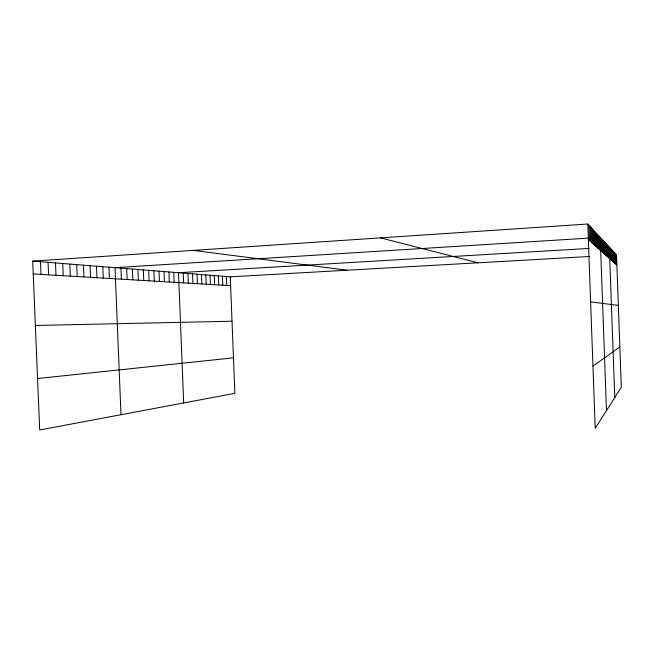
<?xml version="1.0" encoding="UTF-8"?>
<svg xmlns="http://www.w3.org/2000/svg" width="654" height="654" viewBox="0 0 654 654"><rect width="100%" height="100%" fill="white"/><g stroke="black" fill="none" stroke-linecap="round" stroke-linejoin="round"><path stroke-width="0.98" d="M592.957 366.093L619.845 346.963M37.564 378.527L233.47 357.828M32.7 261.118L230.265 276.838L234.876 393.332L39.69 429.972L32.7 261.118L587.791 224.028L616.526 254.962L621.3 387.291L595.214 428.321L587.791 224.028M588.96 248.43L178.477 272.718L183.692 402.946M597.658 247.915L609.34 247.228L614.776 397.558M230.265 276.838L589.867 256.474M606.217 255.551L616.526 254.962M35.365 325.471L232.023 321.228M33.231 273.92L230.617 285.675M590.627 301.903L618.349 305.385M193.298 250.384L347.094 270.225M380.53 237.876L477.951 262.81M588.355 239.528L616.885 265.001M158.996 271.165L159.412 281.433M153.886 270.764L154.303 281.13M148.671 270.347L149.096 280.819M143.349 269.922L143.774 280.501M137.912 269.489L138.346 280.182M132.37 269.047L132.803 279.855M126.704 268.598L127.146 279.511M120.916 268.14L121.366 279.168M120.99 414.71L115.014 267.666L600.209 237.394L606.479 410.598M108.973 267.184L109.431 278.457M102.801 266.693L103.267 278.089M96.498 266.194L96.964 277.721M90.048 265.679L90.522 277.337M83.45 265.156L83.933 276.944M76.698 264.617L77.188 276.544M69.798 264.069L70.289 276.127M62.727 263.505L63.225 275.71M55.484 262.933L55.999 275.277M48.077 262.336L48.592 274.835M40.483 261.731L41.006 274.386M226.374 276.528L226.725 285.438M222.409 276.217L222.761 285.209M218.371 275.898L218.73 284.964M214.259 275.563L214.626 284.719M210.073 275.236L210.441 284.474M205.814 274.893L206.182 284.22M201.473 274.549L201.841 283.959M197.042 274.198L197.426 283.697M192.538 273.838L192.922 283.427M187.935 273.47L188.327 283.157M183.251 273.102L183.643 282.88M173.743 272.342L174.144 282.315M168.928 271.958L169.329 282.021M164.015 271.565L164.424 281.735M615.994 254.39L616.362 264.527M615.447 253.801L615.823 264.044M614.899 253.204L615.267 263.554M614.327 252.599L614.711 263.047M613.754 251.978L614.131 262.54M613.166 251.34L613.55 262.017M612.561 250.695L612.945 261.477M611.94 250.024L612.34 260.938M611.31 249.354L611.711 260.374M610.673 248.659L611.073 259.802M610.01 247.948L610.419 259.221M608.67 246.509L609.087 258.036M607.991 245.773L608.408 257.431M607.288 245.021L607.713 256.809M606.577 244.253L607.01 256.18M605.849 243.46L606.283 255.526M605.097 242.659L605.539 254.864M604.329 241.833L604.778 254.185M603.544 240.983L604.002 253.49M602.743 240.124L603.201 252.779M601.917 239.233L602.383 252.043M601.075 238.326L601.541 251.299M599.317 236.437L599.8 249.746M598.41 235.456L598.9 248.937M597.47 234.451L597.969 248.103M596.513 233.413L597.012 247.253M595.524 232.35L596.031 246.378M594.511 231.263L595.026 245.479M593.472 230.134L593.995 244.555M592.401 228.982L592.933 243.607M591.298 227.796L591.837 242.634M590.161 226.578L590.709 241.628M589.001 225.319L589.548 240.59"/></g></svg>
